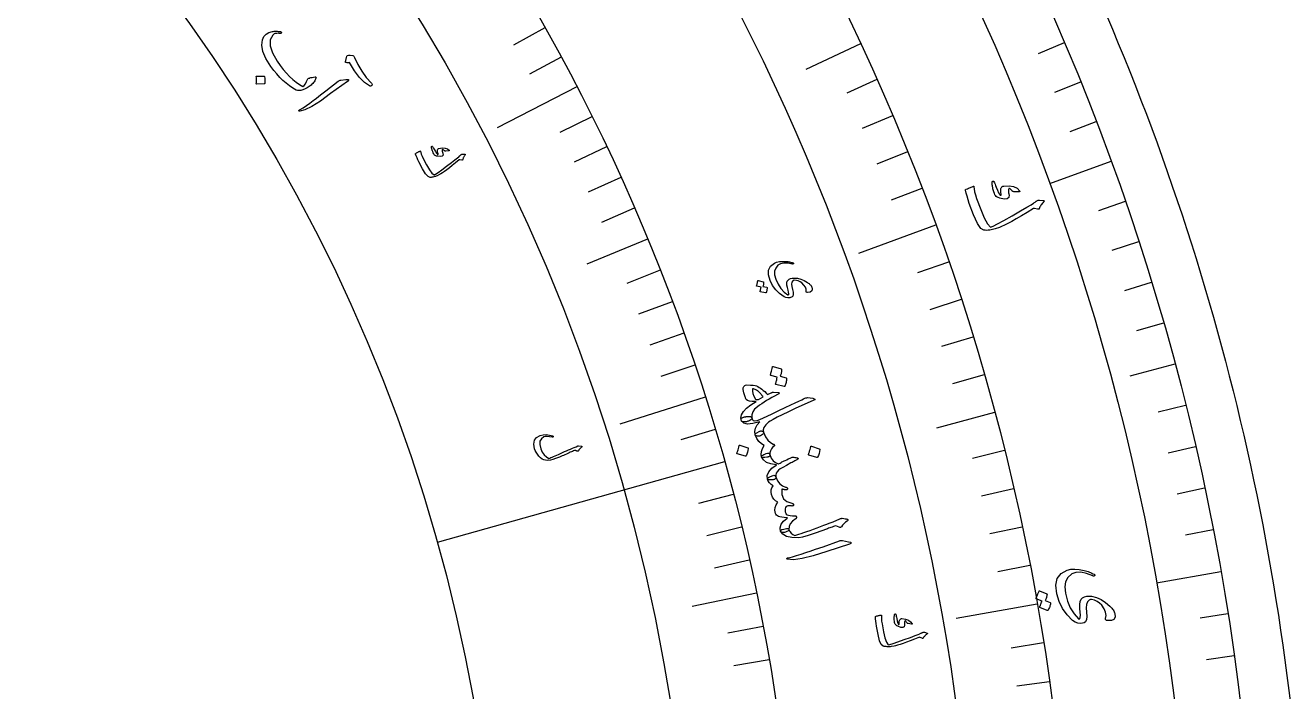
# Model space of a CAD drawing. Header units: millimetres. Extents: x -88 to 88, y -88 to 114.
# Drawn here: x 42.63 to 87.4, y 10.73 to 34.32 of the extents above; entities that cross this region are included whole.
import ezdxf

# ---------------------------------------------------------------- set-up
doc = ezdxf.new("R2010")
doc.units = ezdxf.units.MM
for name, color, linetype in [('CUT_OUTER', 1, 'Continuous'), ('ENGRAVE', 7, 'Continuous'), ('ENGRAVE_FINE', 8, 'Continuous'), ('TEXT', 5, 'Continuous')]:
    doc.layers.add(name, color=color, linetype=linetype)

msp = doc.modelspace()

# ---------------------------------------------------------------- linework, layer by layer
at = {"layer": 'CUT_OUTER'}
msp.add_lwpolyline([(80.882, 34.6713), (81.0932, 34.1744), (81.3014, 33.6761), (81.5065, 33.1767), (81.7085, 32.6759), (81.9075, 32.1739), (82.1034, 31.6708), (82.2961, 31.1664), (82.4858, 30.6608), (82.6724, 30.1541), (82.8559, 29.6463), (83.0362, 29.1374), (83.2134, 28.6273), (83.3875, 28.1162), (83.5585, 27.604), (83.7263, 27.0908), (83.8909, 26.5765), (84.0524, 26.0613), (84.2107, 25.5451), (84.3659, 25.0279), (84.5179, 24.5097), (84.6667, 23.9907), (84.8123, 23.4707), (84.9547, 22.9499), (85.0939, 22.4282), (85.2299, 21.9056), (85.3628, 21.3823), (85.4923, 20.8581), (85.6187, 20.3331), (85.7419, 19.8074), (85.8618, 19.2809), (85.9785, 18.7537), (86.0919, 18.2258), (86.2021, 17.6972), (86.3091, 17.1679), (86.4128, 16.638), (86.5133, 16.1075), (86.6105, 15.5764), (86.7044, 15.0446), (86.7951, 14.5124), (86.8825, 13.9795), (86.9667, 13.4462), (87.0475, 12.9123), (87.1251, 12.3779), (87.1994, 11.8431), (87.2705, 11.3078), (87.3382, 10.7721), (87.4027, 10.236)], dxfattribs=at)
at = {"layer": 'ENGRAVE'}
for points in [[(72.1784, 33.6573), (70.2483, 32.7573)], [(62.1399, 32.1409), (59.326, 30.6855)], [(81.0391, 29.4958), (78.8684, 28.7058)], [(74.8371, 27.2385), (72.1083, 26.2453)], [(64.6434, 26.7514), (62.4967, 25.863)], [(83.3014, 22.3206), (81.7077, 21.8935)], [(66.6853, 21.1535), (63.6656, 20.1956)], [(76.9263, 20.6123), (74.8693, 20.0612)], [(67.3686, 18.8646), (57.1997, 16.0171)], [(84.9298, 14.9754), (82.6549, 14.5743)], [(68.5005, 14.2158), (66.2257, 13.7437)], [(78.4301, 13.8293), (75.5702, 13.3251)]]:
    msp.add_lwpolyline(points, dxfattribs=at)
for radius in [86.24, 86.24, 83.93, 79.64, 79.64, 76.252, 69.96, 69.96, 66.264, 59.4, 59.4]:
    msp.add_circle((0, 0), radius, dxfattribs=at)
at = {"layer": 'ENGRAVE_FINE'}
for points in [[(61.0139, 34.2301), (59.9088, 33.6101)], [(79.3843, 33.6967), (78.473, 33.3098)], [(61.5856, 33.1906), (60.4701, 32.5894)], [(72.7548, 32.3925), (71.6936, 31.92)], [(79.9603, 32.3061), (79.0424, 31.9352)], [(62.6765, 31.0815), (61.5412, 30.5185)], [(73.309, 31.1178), (72.2397, 30.664)], [(80.512, 30.9057), (79.5877, 30.5509)], [(63.1954, 30.0125), (62.0507, 29.4689)], [(73.8409, 29.8337), (72.7639, 29.3985)], [(63.6962, 28.9343), (62.5425, 28.4102)], [(74.3503, 28.5404), (73.2659, 28.1241)], [(64.179, 27.8471), (63.0165, 27.3427)], [(81.5415, 28.077), (80.6055, 27.7547)], [(82.0191, 26.6496), (81.0776, 26.3437)], [(65.0893, 25.6472), (63.9104, 25.1827)], [(75.3011, 25.9282), (74.2028, 25.5501)], [(82.4717, 25.2141), (81.525, 24.9247)], [(65.5166, 24.5351), (64.3299, 24.0907)], [(75.7421, 24.6101), (74.6374, 24.2512)], [(82.8992, 23.771), (81.9476, 23.4981)], [(65.9252, 23.4152), (64.7311, 22.9911)], [(76.1601, 23.2845), (75.0493, 22.9449)], [(66.3148, 22.2879), (65.1136, 21.8842)], [(76.5549, 21.9518), (75.4383, 21.6316)], [(83.6783, 20.8633), (82.7177, 20.6238)], [(67.0366, 20.0123), (65.8224, 19.6498)], [(77.2744, 19.2667), (76.1473, 18.9856)], [(84.0297, 19.3998), (83.065, 19.1771)], [(77.5988, 17.9151), (76.467, 17.6538)], [(84.3554, 17.9303), (83.3871, 17.7245)], [(67.6811, 17.7108), (66.4552, 17.39)], [(67.974, 16.5512), (66.7427, 16.2514)], [(77.8997, 16.5581), (76.7635, 16.3166)], [(84.6555, 16.4554), (83.6837, 16.2665)], [(68.2471, 15.3861), (67.011, 15.1074)], [(78.1768, 15.196), (77.0365, 14.9744)], [(85.1782, 13.4909), (84.2004, 13.336)], [(68.7339, 13.0406), (67.4889, 12.8044)], [(78.6595, 12.4584), (77.5122, 12.2767)], [(68.9472, 11.861), (67.6984, 11.6462)], [(85.4007, 12.0023), (84.4204, 11.8645)], [(78.8649, 11.0837), (77.7147, 10.9221)]]:
    msp.add_lwpolyline(points, dxfattribs=at)
at = {"layer": 'TEXT'}
for points in [[(52.9132, 32.4413), (52.9023, 32.4109), (52.8883, 32.3806), (52.8711, 32.3504), (52.8509, 32.3203), (52.8277, 32.2904), (52.8017, 32.2608), (52.7729, 32.2315), (52.7413, 32.2024), (52.6748, 32.1491), (52.6046, 32.1032), (52.5307, 32.0647), (52.4533, 32.0335), (52.3798, 32.0131), (52.3153, 32.005), (52.2598, 32.0093), (52.2132, 32.0261), (52.0938, 32.0963), (51.9763, 32.1761), (51.8609, 32.2657), (51.7474, 32.3649), (51.6362, 32.4739), (51.5273, 32.5931), (51.4208, 32.7223), (51.3167, 32.8616), (51.1434, 33.1368), (51.0361, 33.3856), (50.9953, 33.6086), (51.0213, 33.8065), (51.0723, 33.9146), (51.1482, 33.9994), (51.249, 34.0606), (51.3751, 34.0982), (51.4048, 34.1024), (51.4362, 34.1051), (51.4692, 34.1064), (51.5037, 34.1064), (51.5399, 34.1048), (51.5777, 34.1019), (51.6171, 34.0975), (51.6581, 34.0917), (51.6705, 34.0889), (51.6803, 34.0838), (51.6875, 34.0767), (51.6921, 34.0674), (51.6937, 34.0601), (51.6928, 34.0526), (51.6895, 34.0448), (51.6837, 34.0367), (51.6773, 34.0305), (51.6698, 34.0267), (51.6611, 34.0252), (51.6514, 34.0262), (51.6119, 34.0309), (51.5729, 34.0328), (51.5345, 34.0318), (51.4966, 34.0281), (51.463, 34.0204), (51.4334, 34.0087), (51.4079, 33.993), (51.3864, 33.9731), (51.297, 33.8025), (51.294, 33.5916), (51.377, 33.3399), (51.545, 33.0466), (51.651, 32.8941), (51.7589, 32.7532), (51.8689, 32.6237), (51.981, 32.5057), (52.0955, 32.399), (52.2125, 32.3035), (52.3321, 32.2192), (52.4544, 32.146), (52.5004, 32.1886), (52.5438, 32.2481), (52.5848, 32.3246), (52.6231, 32.418), (52.6288, 32.4237), (52.6413, 32.431), (52.6608, 32.4399), (52.6871, 32.4504), (52.6902, 32.4508), (52.6928, 32.4512), (52.6948, 32.4518), (52.6963, 32.4525), (52.7338, 32.4642), (52.7774, 32.4743), (52.8273, 32.4829), (52.8833, 32.49), (52.902, 32.4893), (52.9133, 32.481), (52.917, 32.465), (52.9132, 32.4413)], [(54.8792, 32.2645), (54.8942, 32.2438), (54.9007, 32.2235), (54.8988, 32.2036), (54.8884, 32.1841), (54.8726, 32.1688), (54.8542, 32.1614), (54.8334, 32.1619), (54.8101, 32.1703), (54.6353, 32.2899), (54.4587, 32.4672), (54.2799, 32.7022), (54.098, 32.9948), (54.0679, 32.9926), (54.0403, 32.992), (54.0153, 32.9929), (53.9929, 32.9953), (53.9765, 32.9992), (53.9656, 33.0056), (53.9602, 33.0144), (53.9603, 33.0257), (54.0068, 33.2235), (54.023, 33.2454), (54.0639, 33.2559), (54.1293, 33.2548), (54.2193, 33.242), (54.2371, 33.2344), (54.253, 33.2212), (54.2672, 33.2023), (54.2796, 33.1778), (54.3966, 32.9284), (54.5355, 32.6932), (54.6963, 32.472), (54.8792, 32.2645)], [(51.0772, 32.5167), (51.0823, 32.5156), (51.0869, 32.5124), (51.0911, 32.5073), (51.0948, 32.5001), (51.1056, 32.4393), (51.1101, 32.3786), (51.1084, 32.3179), (51.1005, 32.2572), (51.0979, 32.2502), (51.0939, 32.2453), (51.0886, 32.2426), (51.0819, 32.242), (50.817, 32.237), (50.8097, 32.2384), (50.8051, 32.2432), (50.8032, 32.2515), (50.8039, 32.2632), (50.8045, 32.2733), (50.8051, 32.289), (50.8057, 32.3103), (50.8063, 32.3373), (50.8065, 32.3701), (50.8064, 32.4092), (50.8058, 32.4545), (50.8047, 32.506), (50.8053, 32.5133), (50.8075, 32.5182), (50.8112, 32.5206), (50.8166, 32.5206)], [(53.9774, 32.3996), (54.0397, 32.4029), (54.0683, 32.3927), (54.0634, 32.3691), (54.0248, 32.332), (53.4338, 31.8974), (53.0699, 31.6325), (52.767, 31.4413), (52.5254, 31.3235), (52.3452, 31.2786), (52.3277, 31.2795), (52.3166, 31.283), (52.3117, 31.2889), (52.3132, 31.2973), (52.3181, 31.3062), (52.3259, 31.3152), (52.3368, 31.3243), (52.3506, 31.3335), (52.4614, 31.3998), (52.5758, 31.4752), (52.6939, 31.5597), (52.8156, 31.6535), (52.8478, 31.6773), (52.9341, 31.7428), (53.0744, 31.8499), (53.2688, 31.9988), (53.6969, 32.3339), (53.7206, 32.35), (53.7441, 32.3624), (53.7672, 32.3709), (53.7899, 32.3758)], [(57.6312, 29.8938), (57.6325, 29.8902), (57.6327, 29.8866), (57.6318, 29.883), (57.6297, 29.8794), (57.6273, 29.8773), (57.6244, 29.8755), (57.6211, 29.8741), (57.6174, 29.873), (57.5045, 29.8619), (57.4926, 29.8616), (57.4828, 29.8626), (57.4752, 29.865), (57.4696, 29.8687), (57.4517, 29.8878), (57.4335, 29.9025), (57.4151, 29.9129), (57.3965, 29.9188), (57.3888, 29.9179), (57.3837, 29.911), (57.3812, 29.8981), (57.3812, 29.8792), (57.383, 29.8675), (57.3851, 29.8556), (57.3877, 29.8434), (57.3906, 29.8311), (57.394, 29.8183), (57.3979, 29.8052), (57.4023, 29.7916), (57.4072, 29.7776), (57.4119, 29.7228), (57.3811, 29.6885), (57.3149, 29.6748), (57.2131, 29.6814), (57.1801, 29.6887), (57.1523, 29.6982), (57.1299, 29.7098), (57.1127, 29.7237), (57.0984, 29.7412), (57.0826, 29.7676), (57.0653, 29.8027), (57.0464, 29.8465), (57.0372, 29.8692), (57.0293, 29.891), (57.0225, 29.9121), (57.0171, 29.9325), (57.0125, 29.9519), (57.0085, 29.9702), (57.005, 29.9874), (57.0022, 30.0035), (57.0024, 30.0145), (57.0046, 30.0234), (57.0087, 30.0303), (57.0148, 30.035), (57.0223, 30.0375), (57.029, 30.0368), (57.0348, 30.0329), (57.0399, 30.0257), (57.0545, 30.0019), (57.0706, 29.9747), (57.0883, 29.9441), (57.1074, 29.91), (57.143, 29.8464), (57.1732, 29.7979), (57.198, 29.7647), (57.2173, 29.7466), (57.2209, 29.7448), (57.2245, 29.7447), (57.228, 29.7462), (57.2315, 29.7495), (57.2332, 29.7523), (57.234, 29.7564), (57.2339, 29.7617), (57.2329, 29.7682), (57.2185, 29.8261), (57.2135, 29.8508), (57.2118, 29.8733), (57.2135, 29.8936), (57.2186, 29.9118), (57.2266, 29.9291), (57.2373, 29.9425), (57.2506, 29.9518), (57.2666, 29.9572), (57.383, 29.9768), (57.4826, 29.9728), (57.5654, 29.9451), (57.6312, 29.8938)], [(58.1843, 29.7224), (58.1705, 29.7026), (58.1579, 29.6828), (58.1466, 29.6631), (58.1364, 29.6435), (58.1276, 29.6238), (58.1201, 29.604), (58.1139, 29.584), (58.109, 29.5638), (58.105, 29.555), (58.0981, 29.5492), (58.0882, 29.5464), (58.0754, 29.5467), (58.0058, 29.552), (57.9984, 29.5522), (57.9924, 29.552), (57.9877, 29.5513), (57.9844, 29.5501), (57.8558, 29.4475), (57.7391, 29.3559), (57.6342, 29.2752), (57.5411, 29.2053), (57.46, 29.1466), (57.391, 29.0989), (57.3339, 29.0625), (57.2889, 29.0372), (57.202, 28.9931), (57.1737, 28.9807), (57.1446, 28.9696), (57.1147, 28.9597), (57.0841, 28.9511), (57.0526, 28.9439), (57.0202, 28.9382), (56.9869, 28.9339), (56.9527, 28.9311), (56.8838, 28.9629), (56.7957, 29.0652), (56.6881, 29.2379), (56.5604, 29.4808), (56.5234, 29.5581), (56.491, 29.6307), (56.4633, 29.6984), (56.4402, 29.7614), (56.4397, 29.7679), (56.4411, 29.7736), (56.4444, 29.7782), (56.4496, 29.7819), (56.4757, 29.7977), (56.4995, 29.8119), (56.5211, 29.8245), (56.5404, 29.8355), (56.5577, 29.845), (56.5733, 29.8531), (56.587, 29.8598), (56.5989, 29.8652), (56.6058, 29.8678), (56.6106, 29.8675), (56.6134, 29.864), (56.6141, 29.8576), (56.6233, 29.81), (56.642, 29.7524), (56.6701, 29.6846), (56.7076, 29.6067), (56.8268, 29.3776), (56.9302, 29.2036), (57.0184, 29.085), (57.0917, 29.0217), (57.1456, 29.0492), (57.238, 29.11), (57.3689, 29.2041), (57.5382, 29.3317), (57.7068, 29.4612), (57.8339, 29.5598), (57.9197, 29.6275), (57.9641, 29.6643), (57.976, 29.6748), (57.9871, 29.6846), (57.9975, 29.6937), (58.0071, 29.7022), (58.0159, 29.7099), (58.0236, 29.7169), (58.0304, 29.723), (58.0361, 29.7284), (58.0492, 29.7391), (58.063, 29.7467), (58.0776, 29.7513), (58.0928, 29.7529), (58.1775, 29.7531), (58.1835, 29.7526), (58.1881, 29.7511), (58.1912, 29.7485), (58.1928, 29.745), (58.1927, 29.7395), (58.1912, 29.7339), (58.1884, 29.7282), (58.1843, 29.7224)], [(77.8154, 28.4513), (77.8168, 28.4453), (77.8163, 28.4396), (77.8141, 28.4341), (77.8101, 28.4287), (77.8059, 28.4259), (77.801, 28.4237), (77.7954, 28.4221), (77.7892, 28.4211), (77.6077, 28.4268), (77.5888, 28.4286), (77.5736, 28.4322), (77.5619, 28.4376), (77.5538, 28.4447), (77.5292, 28.4787), (77.5033, 28.5059), (77.4762, 28.5261), (77.4478, 28.5394), (77.4355, 28.5396), (77.426, 28.5296), (77.4194, 28.5097), (77.4156, 28.4796), (77.416, 28.4606), (77.417, 28.4412), (77.4186, 28.4213), (77.4208, 28.4011), (77.4235, 28.3802), (77.4271, 28.3585), (77.4313, 28.336), (77.4362, 28.3126), (77.4326, 28.2246), (77.3767, 28.1765), (77.2687, 28.1683), (77.1085, 28.1996), (77.0576, 28.218), (77.0155, 28.2388), (76.9822, 28.2619), (76.9578, 28.2874), (76.9387, 28.3182), (76.9189, 28.3632), (76.8985, 28.4225), (76.8774, 28.496), (76.8675, 28.5338), (76.8592, 28.5702), (76.8528, 28.605), (76.8482, 28.6385), (76.8449, 28.6703), (76.8422, 28.7002), (76.8402, 28.7282), (76.8389, 28.7544), (76.8415, 28.7718), (76.8468, 28.7855), (76.8547, 28.7955), (76.8653, 28.8018), (76.8777, 28.8043), (76.8882, 28.8018), (76.8967, 28.7944), (76.9033, 28.7819), (76.9217, 28.7412), (76.9418, 28.6947), (76.9636, 28.6424), (76.9871, 28.5844), (77.0308, 28.4761), (77.0689, 28.393), (77.1014, 28.335), (77.1285, 28.3023), (77.1338, 28.2988), (77.1394, 28.2978), (77.1454, 28.2996), (77.1516, 28.304), (77.1549, 28.3082), (77.157, 28.3145), (77.1579, 28.323), (77.1577, 28.3335), (77.1465, 28.4284), (77.1435, 28.4687), (77.1454, 28.5048), (77.1522, 28.5368), (77.164, 28.5646), (77.1802, 28.5905), (77.1999, 28.6095), (77.2229, 28.6217), (77.2493, 28.627), (77.4382, 28.6344), (77.5955, 28.6076), (77.7213, 28.5465), (77.8154, 28.4513)], [(78.6587, 28.0634), (78.6327, 28.0347), (78.6087, 28.0059), (78.5866, 27.9769), (78.5665, 27.9477), (78.5484, 27.9183), (78.5324, 27.8882), (78.5185, 27.8577), (78.5067, 27.8266), (78.4985, 27.8134), (78.4863, 27.8056), (78.47, 27.8033), (78.4497, 27.8064), (78.3403, 27.8295), (78.3287, 27.8314), (78.3191, 27.8322), (78.3115, 27.8321), (78.306, 27.831), (78.0808, 27.6947), (77.8766, 27.5734), (77.6935, 27.467), (77.5314, 27.3756), (77.3905, 27.2991), (77.271, 27.2379), (77.1729, 27.192), (77.0963, 27.1611), (76.9493, 27.1094), (76.9018, 27.0956), (76.8534, 27.084), (76.8039, 27.0745), (76.7535, 27.0673), (76.702, 27.0623), (76.6494, 27.06), (76.5958, 27.0601), (76.541, 27.0627), (76.4382, 27.1274), (76.3197, 27.3077), (76.1847, 27.6034), (76.0318, 28.0143), (75.9889, 28.1443), (75.9522, 28.2658), (75.922, 28.3788), (75.8981, 28.4833), (75.8987, 28.4938), (75.902, 28.5024), (75.9082, 28.5092), (75.9172, 28.514), (75.9617, 28.5338), (76.0024, 28.5515), (76.0392, 28.5671), (76.0721, 28.5807), (76.1015, 28.5922), (76.1278, 28.602), (76.1509, 28.6099), (76.1709, 28.6161), (76.1824, 28.6189), (76.19, 28.6173), (76.1937, 28.6113), (76.1936, 28.6009), (76.1986, 28.5236), (76.2165, 28.4284), (76.2474, 28.3153), (76.2911, 28.1841), (76.4334, 27.7965), (76.5617, 27.4994), (76.6771, 27.2931), (76.7802, 27.1776), (76.8714, 27.2101), (77.0306, 27.2874), (77.2578, 27.4095), (77.5528, 27.5769), (77.847, 27.7475), (78.0691, 27.8779), (78.2191, 27.9678), (78.2971, 28.0169), (78.3182, 28.0312), (78.3379, 28.0445), (78.3563, 28.0568), (78.3733, 28.0683), (78.3887, 28.0788), (78.4025, 28.0882), (78.4144, 28.0966), (78.4247, 28.1039), (78.4476, 28.1182), (78.4711, 28.1275), (78.4951, 28.1318), (78.5197, 28.1311), (78.6542, 28.1136), (78.6636, 28.1116), (78.6705, 28.1082), (78.6749, 28.1035), (78.6769, 28.0975), (78.6755, 28.0888), (78.672, 28.0803), (78.6664, 28.0718), (78.6587, 28.0634)], [(70.2579, 24.8975), (70.2564, 24.9723), (70.2307, 25.0473), (70.1809, 25.1223), (70.1068, 25.1973), (70.0464, 25.2401), (69.9817, 25.2704), (69.9128, 25.2884), (69.8395, 25.294), (69.8259, 25.2922), (69.8127, 25.2877), (69.8, 25.2805), (69.7876, 25.2705), (69.7554, 25.222), (69.742, 25.1554), (69.7473, 25.0707), (69.7711, 24.9678), (69.7955, 24.8666), (69.8018, 24.7891), (69.79, 24.7352), (69.7603, 24.705), (69.6857, 24.6765), (69.6136, 24.6675), (69.5437, 24.678), (69.4762, 24.708), (69.3174, 24.8226), (69.1823, 24.9564), (69.0709, 25.1097), (68.983, 25.2825), (68.9242, 25.4848), (68.9294, 25.6546), (68.9989, 25.792), (69.1329, 25.8971), (69.2152, 25.9311), (69.3103, 25.9531), (69.4181, 25.9629), (69.5385, 25.9605), (69.5731, 25.9569), (69.6069, 25.9525), (69.6397, 25.9473), (69.6717, 25.9413), (69.7029, 25.9345), (69.7336, 25.9267), (69.7638, 25.918), (69.7935, 25.9084), (69.8066, 25.9022), (69.8137, 25.8949), (69.8147, 25.8865), (69.8098, 25.8771), (69.8019, 25.8699), (69.793, 25.8656), (69.7831, 25.8641), (69.7721, 25.8655), (69.6051, 25.8993), (69.4641, 25.9036), (69.3493, 25.8785), (69.2605, 25.8242), (69.1818, 25.7268), (69.1432, 25.6126), (69.1444, 25.4816), (69.1854, 25.3336), (69.2673, 25.1547), (69.3656, 25.0024), (69.4804, 24.8765), (69.6118, 24.7769), (69.6218, 24.7717), (69.63, 24.7713), (69.6366, 24.7758), (69.6413, 24.7852), (69.6449, 24.8174), (69.6392, 24.8692), (69.6242, 24.9405), (69.5997, 25.0313), (69.5785, 25.1249), (69.5745, 25.2009), (69.588, 25.2592), (69.6189, 25.2998), (69.6619, 25.329), (69.7103, 25.3504), (69.7643, 25.364), (69.8237, 25.3696), (69.9471, 25.3625), (70.0684, 25.3343), (70.1877, 25.2851), (70.3049, 25.2148), (70.3337, 25.1952), (70.3596, 25.1755), (70.3827, 25.1556), (70.4029, 25.1355), (70.4203, 25.1155), (70.4351, 25.0957), (70.4472, 25.076), (70.4565, 25.0566), (70.4773, 24.975), (70.46, 24.9144), (70.4049, 24.8748), (70.3119, 24.8562), (70.2847, 24.8573), (70.2666, 24.8646), (70.2577, 24.878), (70.2579, 24.8975)], [(68.8652, 25.0442), (68.8687, 25.0426), (68.8715, 25.0397), (68.8737, 25.0353), (68.8752, 25.0295), (68.8749, 25.0068), (68.8735, 24.9845), (68.8712, 24.9625), (68.8678, 24.9409), (68.8634, 24.9194), (68.8578, 24.898), (68.851, 24.8766), (68.843, 24.8552), (68.8399, 24.8505), (68.8359, 24.8475), (68.831, 24.8462), (68.8252, 24.8465), (68.6339, 24.887), (68.6309, 24.8889), (68.6295, 24.8928), (68.6297, 24.8987), (68.6314, 24.9067), (68.6336, 24.9125), (68.6362, 24.9215), (68.6392, 24.9339), (68.6426, 24.9496), (68.6465, 24.9687), (68.6509, 24.9915), (68.6559, 25.0179), (68.6615, 25.0479), (68.5123, 25.0803), (68.5073, 25.0825), (68.5047, 25.0867), (68.5046, 25.0929), (68.507, 25.1012), (68.509, 25.1084), (68.5119, 25.1196), (68.5156, 25.1348), (68.5202, 25.1541), (68.5255, 25.1776), (68.5315, 25.2057), (68.5381, 25.2383), (68.5454, 25.2755), (68.5473, 25.2798), (68.5499, 25.2823), (68.5531, 25.283), (68.557, 25.282), (68.7431, 25.2382), (68.7466, 25.2366), (68.7494, 25.2336), (68.7516, 25.2293), (68.7532, 25.2235), (68.7538, 25.2045), (68.7533, 25.1857), (68.7518, 25.1671), (68.7492, 25.1487), (68.7456, 25.1304), (68.7411, 25.1125), (68.7359, 25.0948), (68.7298, 25.0774)], [(69.5511, 21.8391), (69.5565, 21.8362), (69.5607, 21.8313), (69.5638, 21.8242), (69.5658, 21.8149), (69.564, 21.779), (69.5606, 21.7438), (69.5557, 21.7092), (69.5493, 21.6752), (69.5412, 21.6417), (69.5312, 21.6082), (69.5195, 21.5749), (69.5059, 21.5417), (69.5008, 21.5346), (69.4945, 21.5301), (69.4868, 21.5284), (69.4779, 21.5295), (69.1841, 21.6096), (69.1795, 21.6128), (69.1775, 21.6191), (69.1782, 21.6285), (69.1814, 21.6408), (69.1851, 21.6498), (69.1896, 21.6639), (69.195, 21.6832), (69.2011, 21.7077), (69.2082, 21.7376), (69.2164, 21.7732), (69.2256, 21.8146), (69.2359, 21.8616), (69.0068, 21.9249), (68.9992, 21.9287), (68.9955, 21.9355), (68.9956, 21.9454), (68.9997, 21.9583), (69.0033, 21.9695), (69.0083, 21.9869), (69.0149, 22.0107), (69.0231, 22.0408), (69.0326, 22.0776), (69.0434, 22.1215), (69.0554, 22.1725), (69.0686, 22.2307), (69.0718, 22.2373), (69.0759, 22.2411), (69.0809, 22.242), (69.0869, 22.2401), (69.3728, 22.156), (69.3781, 22.1532), (69.3824, 22.1483), (69.3855, 22.1412), (69.3876, 22.132), (69.3875, 22.1019), (69.3858, 22.0722), (69.3824, 22.0428), (69.3773, 22.0139), (69.3707, 21.9853), (69.3629, 21.9573), (69.3538, 21.9298), (69.3434, 21.9027)], [(68.5337, 20.8177), (68.4331, 20.7269), (68.3667, 20.6319), (68.3347, 20.5325), (68.337, 20.4287), (68.3363, 20.3998), (68.3236, 20.3731), (68.2988, 20.3484), (68.2619, 20.3259), (68.2415, 20.3167), (68.2204, 20.3083), (68.1987, 20.3005), (68.1764, 20.2934), (68.1535, 20.2875), (68.1301, 20.2831), (68.1062, 20.2804), (68.0819, 20.2792), (68.0411, 20.2801), (68.0095, 20.2855), (67.9872, 20.2954), (67.9741, 20.3097), (67.9582, 20.363), (67.9525, 20.4172), (67.9571, 20.4724), (67.9719, 20.5284), (68.039, 20.6486), (68.1471, 20.7684), (68.2962, 20.888), (68.4864, 21.0073), (68.3541, 21.001), (68.2526, 21.0093), (68.1819, 21.0322), (68.142, 21.0699), (68.1299, 21.0932), (68.1182, 21.1182), (68.1068, 21.1449), (68.0958, 21.1731), (68.0851, 21.2032), (68.0747, 21.2354), (68.0644, 21.2696), (68.0544, 21.3059), (68.0382, 21.3732), (68.0291, 21.4261), (68.0271, 21.4646), (68.0324, 21.4886), (68.056, 21.5328), (68.0847, 21.5641), (68.1183, 21.5825), (68.1569, 21.5879), (68.2841, 21.5834), (68.3839, 21.5758), (68.4563, 21.5653), (68.5012, 21.5518), (68.5486, 21.5291), (68.5965, 21.5021), (68.6448, 21.4708), (68.6936, 21.4351), (68.7427, 21.3951), (68.7923, 21.3507), (68.8424, 21.302), (68.8928, 21.2489), (69.0159, 21.3082), (69.031, 21.3145), (69.0449, 21.3202), (69.0577, 21.3254), (69.0693, 21.33), (69.0799, 21.3336), (69.0896, 21.3358), (69.0984, 21.3366), (69.1063, 21.3361), (69.2781, 21.3178), (69.3023, 21.3108), (69.3057, 21.2969), (69.2882, 21.2762), (69.2499, 21.2486), (69.1446, 21.1958), (69.0439, 21.1424), (68.9478, 21.0885), (68.8563, 21.0341), (68.7692, 20.9795), (68.6864, 20.9253), (68.6079, 20.8713), (68.5337, 20.8177)], [(68.189, 20.4752), (68.25, 20.476), (68.295, 20.4686), (68.324, 20.4528), (68.337, 20.4287), (68.3448, 20.3927), (68.3551, 20.365), (68.3678, 20.3454), (68.3828, 20.3339), (68.4408, 20.3236), (68.5209, 20.3347), (68.6234, 20.3673), (68.748, 20.4214), (69.0362, 20.5588), (69.2928, 20.6811), (69.5177, 20.7884), (69.7109, 20.8804), (69.8726, 20.9574), (70.0026, 21.0193), (70.1009, 21.0662), (70.1676, 21.0981), (70.2124, 21.1169), (70.2505, 21.1302), (70.282, 21.1379), (70.3067, 21.1399), (70.4968, 21.1176), (70.5439, 21.101), (70.5659, 21.0841), (70.5628, 21.067), (70.5348, 21.0496), (70.1936, 20.8973), (69.8926, 20.7605), (69.6316, 20.6391), (69.4108, 20.5331), (69.2298, 20.4427), (69.0883, 20.368), (68.9865, 20.3092), (68.9243, 20.266), (68.8285, 20.1726), (68.767, 20.082), (68.7398, 19.9942), (68.747, 19.9089), (68.7488, 19.8819), (68.7386, 19.8557), (68.7162, 19.8305), (68.6817, 19.8061), (68.6481, 19.7892), (68.6132, 19.7785), (68.577, 19.7739), (68.5394, 19.7755), (68.5066, 19.7824), (68.4816, 19.7928), (68.4644, 19.8068), (68.4549, 19.8243), (68.4396, 19.9424), (68.4624, 20.0586), (68.5234, 20.173), (68.6226, 20.2859), (68.3769, 20.2218), (68.1868, 20.205), (68.0522, 20.2354), (67.9731, 20.3129), (67.9632, 20.336), (67.9582, 20.3572), (67.9581, 20.3763), (67.9631, 20.3935), (67.9746, 20.4119), (67.9926, 20.4275), (68.0172, 20.4404), (68.0483, 20.4504), (68.0665, 20.4541), (68.0845, 20.4578), (68.1022, 20.4614), (68.1198, 20.4649), (68.1372, 20.4682), (68.1546, 20.471), (68.1718, 20.4733), (68.189, 20.4752)], [(68.7349, 21.1648), (68.7209, 21.1857), (68.7059, 21.2072), (68.6899, 21.2291), (68.6727, 21.2517), (68.654, 21.2744), (68.6331, 21.2969), (68.61, 21.3191), (68.5849, 21.3411), (68.5599, 21.3625), (68.5341, 21.3818), (68.5077, 21.3992), (68.4806, 21.4145), (68.4528, 21.4277), (68.4244, 21.4385), (68.3954, 21.4468), (68.3659, 21.4528), (68.3556, 21.3691), (68.3694, 21.2802), (68.4073, 21.1861), (68.4692, 21.0865), (68.4863, 21.0733), (68.5096, 21.0672), (68.539, 21.0684), (68.5747, 21.0767)], [(62.304, 19.4212), (62.3109, 19.4196), (62.3164, 19.4166), (62.3205, 19.412), (62.3233, 19.406), (62.3242, 19.3994), (62.3226, 19.3931), (62.3187, 19.3871), (62.3122, 19.3814), (62.2743, 19.3499), (62.2426, 19.3191), (62.2173, 19.2889), (62.1982, 19.2594), (62.191, 19.2501), (62.1808, 19.245), (62.1679, 19.244), (62.1521, 19.2472), (62.1441, 19.2498), (62.1364, 19.2523), (62.1291, 19.2547), (62.122, 19.2568), (62.1154, 19.2589), (62.1094, 19.2608), (62.1038, 19.2627), (62.0989, 19.2644), (62.09, 19.2672), (62.0801, 19.2681), (62.0692, 19.2671), (62.0573, 19.2642), (62.0253, 19.2517), (61.9904, 19.2376), (61.9529, 19.2219), (61.9125, 19.2045), (61.8694, 19.1856), (61.8235, 19.1654), (61.7748, 19.1437), (61.7232, 19.1206), (61.672, 19.0969), (61.6237, 19.0749), (61.5784, 19.0548), (61.536, 19.0366), (61.4965, 19.02), (61.4598, 19.0049), (61.4258, 18.9913), (61.3946, 18.9793), (61.3011, 18.9476), (61.2093, 18.9277), (61.1195, 18.9195), (61.0314, 18.9229), (60.9763, 18.9357), (60.9202, 18.9645), (60.8629, 19.0091), (60.8046, 19.0696), (60.7504, 19.1379), (60.7065, 19.2042), (60.6727, 19.2684), (60.6491, 19.3308), (60.6203, 19.4965), (60.6439, 19.6296), (60.7201, 19.7301), (60.8493, 19.7981), (60.9539, 19.823), (61.0624, 19.8288), (61.1747, 19.8153), (61.2909, 19.7824), (61.2981, 19.7793), (61.3031, 19.7753), (61.3062, 19.7704), (61.3071, 19.7646), (61.3068, 19.7579), (61.3053, 19.7525), (61.3026, 19.7482), (61.2988, 19.7451), (61.2927, 19.7418), (61.2863, 19.7401), (61.2798, 19.7398), (61.273, 19.741), (61.1744, 19.7572), (61.0928, 19.7639), (61.028, 19.7611), (60.9802, 19.7489), (60.8893, 19.6847), (60.8407, 19.5939), (60.8342, 19.4766), (60.8695, 19.3325), (60.9237, 19.2097), (60.9898, 19.1116), (61.068, 19.0381), (61.1585, 18.9893), (61.1912, 19.0011), (61.2291, 19.0157), (61.2723, 19.033), (61.3207, 19.0532), (61.3745, 19.0764), (61.4336, 19.1026), (61.4981, 19.1321), (61.5681, 19.1646), (61.6405, 19.1973), (61.7118, 19.2293), (61.7821, 19.2604), (61.8514, 19.2906), (61.9197, 19.3199), (61.987, 19.3482), (62.0533, 19.3753), (62.1187, 19.4014), (62.1808, 19.4293), (62.1882, 19.4312), (62.1954, 19.4323), (62.2024, 19.4325), (62.2091, 19.4318)], [(68.9698, 19.1227), (68.9686, 19.0947), (68.965, 19.0734), (68.9592, 19.0589), (68.951, 19.0512), (68.937, 19.0448), (68.9193, 19.039), (68.898, 19.034), (68.8729, 19.0297), (68.7911, 19.0203), (68.7312, 19.0192), (68.6931, 19.0262), (68.6768, 19.0415), (68.665, 19.1321), (68.6779, 19.2296), (68.7154, 19.3341), (68.7776, 19.4458), (68.6746, 19.5064), (68.5864, 19.5903), (68.5129, 19.6973), (68.454, 19.8276), (68.4528, 19.8431), (68.4585, 19.8576), (68.4711, 19.8711), (68.4905, 19.8835), (68.6193, 19.9488), (68.6337, 19.9561), (68.6505, 19.9597), (68.6696, 19.9595), (68.6912, 19.9557), (68.7089, 19.9493), (68.7239, 19.9399), (68.7363, 19.9275), (68.746, 19.9121), (68.8174, 19.756), (68.8997, 19.6342), (68.993, 19.547), (69.0974, 19.4942), (69.1113, 19.4884), (69.1224, 19.4802), (69.1307, 19.4694), (69.1362, 19.456), (69.138, 19.4427), (69.1351, 19.432), (69.1275, 19.424), (69.1152, 19.4186), (69.1031, 19.4147), (69.0929, 19.4105), (69.0845, 19.406), (69.078, 19.4011), (69.0276, 19.3281), (68.9928, 19.2574), (68.9735, 19.189), (68.9698, 19.1227)], [(68.1925, 19.3669), (68.1977, 19.3641), (68.2018, 19.3591), (68.2046, 19.3522), (68.2063, 19.3431), (68.1983, 19.2736), (68.1836, 19.2061), (68.1621, 19.1406), (68.1338, 19.0772), (68.1287, 19.0704), (68.1228, 19.0664), (68.1162, 19.0652), (68.1087, 19.0667), (67.8194, 19.1473), (67.8119, 19.1513), (67.8084, 19.158), (67.809, 19.1676), (67.8136, 19.1801), (67.8176, 19.1909), (67.8233, 19.2078), (67.8308, 19.2308), (67.8401, 19.2599), (67.8511, 19.2956), (67.8636, 19.3381), (67.8775, 19.3876), (67.893, 19.444), (67.8961, 19.4518), (67.9, 19.4563), (67.9049, 19.4577), (67.9107, 19.4559)], [(70.725, 19.327), (70.7302, 19.3239), (70.7342, 19.3188), (70.7371, 19.3115), (70.7388, 19.3021), (70.7307, 19.2306), (70.7158, 19.1612), (70.6942, 19.0941), (70.6658, 19.0292), (70.6606, 19.0222), (70.6547, 19.0182), (70.648, 19.0171), (70.6406, 19.0188), (70.3506, 19.1075), (70.3431, 19.1117), (70.3397, 19.1187), (70.3403, 19.1286), (70.3449, 19.1414), (70.3489, 19.1525), (70.3547, 19.1698), (70.3622, 19.1934), (70.3716, 19.2233), (70.3826, 19.2598), (70.3952, 19.3035), (70.4093, 19.3543), (70.4249, 19.4122), (70.4279, 19.4201), (70.4319, 19.4248), (70.4368, 19.4261), (70.4426, 19.4242)], [(69.7587, 19.0312), (69.7734, 19.0343), (69.7955, 19.0342), (69.8251, 19.0308), (69.8622, 19.0242), (69.8979, 19.016), (69.9267, 19.0091), (69.9486, 19.0034), (69.9636, 18.9988), (69.9779, 18.9864), (69.9793, 18.9731), (69.9678, 18.959), (69.9435, 18.944), (69.9264, 18.9353), (69.9063, 18.9246), (69.8829, 18.912), (69.8563, 18.8975), (69.8266, 18.8814), (69.794, 18.8643), (69.7583, 18.8462), (69.7196, 18.8271), (69.5596, 18.7425), (69.4326, 18.6717), (69.3386, 18.6148), (69.2776, 18.5716), (69.2282, 18.5187), (69.1962, 18.4609), (69.1816, 18.3983), (69.1845, 18.3308), (69.1856, 18.3115), (69.1821, 18.2936), (69.1738, 18.2771), (69.1608, 18.2619), (69.1423, 18.2475), (69.1201, 18.2373), (69.0942, 18.2313), (69.0645, 18.2295), (68.9919, 18.2264), (68.9388, 18.2293), (68.905, 18.2381), (68.8906, 18.2529), (68.8848, 18.3889), (68.9346, 18.517), (69.0402, 18.6373), (69.2015, 18.75), (69.207, 18.7548), (69.209, 18.7581), (69.2073, 18.7601), (69.2022, 18.7606), (69.0081, 18.792), (68.8559, 18.8492), (68.7455, 18.9323), (68.6768, 19.0415), (68.6743, 19.0553), (68.678, 19.0688), (68.688, 19.0817), (68.7042, 19.0943), (68.7286, 19.1082), (68.7598, 19.1245), (68.7978, 19.1431), (68.8426, 19.1641), (68.8879, 19.1785), (68.9242, 19.1764), (68.9515, 19.1578), (68.9698, 19.1227), (69.0203, 19.0026), (69.0875, 18.9083), (69.1717, 18.8398), (69.2727, 18.7972), (69.2837, 18.7989), (69.3049, 18.8077), (69.3364, 18.8237), (69.3783, 18.8469), (69.4041, 18.8612), (69.4363, 18.878), (69.4749, 18.8971), (69.5198, 18.9187), (69.5708, 18.9427), (69.6276, 18.9695), (69.6902, 18.999), (69.7587, 19.0312)], [(69.5289, 17.9752), (69.5494, 17.9696), (69.5663, 17.9622), (69.5798, 17.9531), (69.5898, 17.9422), (69.5957, 17.9302), (69.597, 17.9178), (69.5935, 17.9052), (69.5853, 17.8922), (69.5726, 17.8813), (69.5557, 17.875), (69.5345, 17.8732), (69.5092, 17.8761), (69.4959, 17.8795), (69.4822, 17.8826), (69.4682, 17.8854), (69.4538, 17.8879), (69.4392, 17.8906), (69.4244, 17.8938), (69.4094, 17.8977), (69.3943, 17.9022), (69.3943, 17.7078), (69.4529, 17.5601), (69.5705, 17.4588), (69.7473, 17.4037), (69.7676, 17.3982), (69.7844, 17.3912), (69.7975, 17.383), (69.8071, 17.3734), (69.8131, 17.3614), (69.8149, 17.3492), (69.8123, 17.3368), (69.8054, 17.3242), (69.7946, 17.3135), (69.7802, 17.3066), (69.7622, 17.3037), (69.7406, 17.3047), (69.6879, 17.3094), (69.6444, 17.3103), (69.6101, 17.3074), (69.585, 17.3007), (69.5519, 17.2806), (69.529, 17.2495), (69.5161, 17.2075), (69.5133, 17.1547), (69.5199, 17.0996), (69.5345, 17.0542), (69.5571, 17.0186), (69.5878, 16.9928), (69.632, 16.9745), (69.6953, 16.9618), (69.7777, 16.9545), (69.8792, 16.9526), (69.8916, 16.9517), (69.9017, 16.9459), (69.9095, 16.9352), (69.915, 16.9196), (69.9173, 16.9028), (69.9156, 16.8884), (69.9097, 16.8766), (69.8998, 16.8673), (69.7804, 16.7708), (69.6989, 16.6733), (69.6554, 16.5747), (69.6498, 16.4748), (69.6461, 16.4534), (69.6318, 16.4334), (69.6067, 16.4148), (69.5708, 16.3975), (69.5313, 16.3819), (69.4945, 16.3717), (69.4603, 16.3669), (69.4287, 16.3674), (69.3989, 16.3716), (69.3764, 16.3792), (69.3615, 16.3903), (69.3539, 16.4048), (69.3446, 16.5343), (69.3801, 16.6556), (69.4603, 16.769), (69.5853, 16.8744), (69.5919, 16.8797), (69.5934, 16.8842), (69.5899, 16.8879), (69.5813, 16.8908), (69.4807, 16.8983), (69.3972, 16.9082), (69.3309, 16.9206), (69.2819, 16.9353), (69.2446, 16.9553), (69.2145, 16.98), (69.1914, 17.0095), (69.1753, 17.0437), (69.1557, 17.1537), (69.1637, 17.2555), (69.1992, 17.3493), (69.2624, 17.4349), (69.1795, 17.4854), (69.1136, 17.5478), (69.0647, 17.6222), (69.0325, 17.7086), (69.0186, 17.7959), (69.0232, 17.8765), (69.0466, 17.9503), (69.0887, 18.0174), (69.0162, 18.0671), (68.959, 18.1229), (68.9171, 18.1848), (68.8906, 18.2529), (68.8969, 18.2843), (68.9322, 18.3168), (68.9964, 18.3506), (69.0895, 18.3856), (69.1196, 18.3899), (69.1455, 18.3822), (69.1671, 18.3625), (69.1845, 18.3308), (69.2465, 18.1902), (69.3244, 18.084), (69.4186, 18.0124), (69.5289, 17.9752)], [(71.5355, 16.8676), (71.5944, 16.8576), (71.6411, 16.8499), (71.6756, 16.8447), (71.6977, 16.8419), (71.712, 16.839), (71.723, 16.8336), (71.7308, 16.8257), (71.7352, 16.8151), (71.736, 16.8022), (71.7323, 16.7905), (71.7239, 16.7798), (71.711, 16.7704), (71.647, 16.7259), (71.5913, 16.6776), (71.5438, 16.6256), (71.5045, 16.5698), (71.4915, 16.5537), (71.4744, 16.546), (71.4533, 16.5466), (71.428, 16.5556), (71.3089, 16.6057), (71.2644, 16.59), (71.2207, 16.5746), (71.1779, 16.5593), (71.1359, 16.5442), (71.0947, 16.5294), (71.0543, 16.5147), (71.0147, 16.5002), (70.976, 16.486), (70.6173, 16.3544), (70.335, 16.2596), (70.1291, 16.2014), (69.9998, 16.1795), (69.7541, 16.1879), (69.5644, 16.2287), (69.4308, 16.3021), (69.3531, 16.4081), (69.3524, 16.4114), (69.3516, 16.4146), (69.3508, 16.4179), (69.35, 16.4211), (69.3639, 16.4449), (69.4033, 16.4673), (69.4682, 16.4885), (69.5585, 16.5085), (69.5925, 16.5133), (69.6189, 16.5098), (69.6377, 16.4981), (69.649, 16.4781), (69.6852, 16.399), (69.7317, 16.3369), (69.7884, 16.2918), (69.8554, 16.2637), (69.9237, 16.2826), (70.0008, 16.3058), (70.0869, 16.3336), (70.182, 16.3658), (70.2856, 16.4023), (70.3973, 16.4427), (70.5173, 16.4869), (70.6454, 16.5352), (70.7716, 16.5816), (70.8849, 16.6237), (70.9853, 16.6616), (71.0729, 16.6951), (71.1476, 16.7239), (71.2097, 16.7476), (71.2592, 16.766), (71.296, 16.7793), (71.4755, 16.857), (71.4937, 16.8624), (71.5098, 16.866), (71.5237, 16.8677), (71.5355, 16.8676)], [(71.7601, 16.0403), (71.8283, 16.0217), (71.8555, 16.0005), (71.8418, 15.9768), (71.787, 15.9507), (70.9961, 15.6945), (70.5101, 15.5395), (70.116, 15.4421), (69.8141, 15.4016), (69.6042, 15.4177), (69.5857, 15.425), (69.575, 15.4326), (69.5719, 15.4407), (69.5765, 15.4493), (69.5849, 15.4571), (69.5965, 15.464), (69.6115, 15.4699), (69.6296, 15.4748), (69.7724, 15.5065), (69.9225, 15.5468), (70.0797, 15.5956), (70.244, 15.6529), (70.2872, 15.6671), (70.4034, 15.7067), (70.5926, 15.7717), (70.8549, 15.8624), (71.435, 16.0699), (71.4663, 16.0787), (71.496, 16.0836), (71.5239, 16.0846), (71.5501, 16.0816)], [(80.8544, 13.3201), (80.8715, 13.4277), (80.8539, 13.5417), (80.8016, 13.662), (80.7146, 13.7884), (80.639, 13.8651), (80.5541, 13.925), (80.4598, 13.9682), (80.3564, 13.9948), (80.3365, 13.9957), (80.3164, 13.9927), (80.2963, 13.9855), (80.276, 13.9743), (80.2177, 13.9131), (80.1816, 13.8212), (80.1675, 13.6986), (80.1754, 13.5453), (80.1845, 13.3943), (80.1736, 13.2818), (80.1429, 13.2077), (80.0926, 13.1722), (79.9786, 13.1504), (79.8729, 13.156), (79.7757, 13.1889), (79.6868, 13.2489), (79.4887, 13.453), (79.3295, 13.6783), (79.2089, 13.9251), (79.1266, 14.1938), (79.0934, 14.4973), (79.1434, 14.7384), (79.2773, 14.9176), (79.4954, 15.0348), (79.6219, 15.0631), (79.7636, 15.071), (79.9205, 15.0584), (80.0925, 15.025), (80.1412, 15.0112), (80.1884, 14.9965), (80.2342, 14.9809), (80.2785, 14.9644), (80.3216, 14.9468), (80.3637, 14.928), (80.4048, 14.908), (80.4449, 14.8868), (80.4621, 14.8746), (80.4704, 14.8624), (80.4699, 14.8501), (80.4604, 14.8378), (80.4474, 14.8295), (80.4336, 14.8256), (80.419, 14.8259), (80.4036, 14.8306), (80.1726, 14.9208), (79.9717, 14.962), (79.8009, 14.9546), (79.6601, 14.8989), (79.5231, 14.7791), (79.4392, 14.6255), (79.408, 14.4379), (79.4295, 14.2162), (79.5016, 13.9401), (79.6036, 13.6976), (79.7358, 13.4886), (79.8985, 13.3129), (79.9115, 13.3029), (79.9232, 13.3002), (79.9337, 13.305), (79.9429, 13.3171), (79.9563, 13.3624), (79.9614, 13.4379), (79.9581, 13.5436), (79.9462, 13.6796), (79.9396, 13.8189), (79.9532, 13.9286), (79.9873, 14.0086), (80.0418, 14.0589), (80.1108, 14.0899), (80.1856, 14.1083), (80.2663, 14.114), (80.3529, 14.1071), (80.5278, 14.0656), (80.6945, 13.9946), (80.8528, 13.8937), (81.0028, 13.763), (81.039, 13.7275), (81.0711, 13.6926), (81.0991, 13.6581), (81.123, 13.6242), (81.1428, 13.5909), (81.1589, 13.5587), (81.1712, 13.5274), (81.1796, 13.4972), (81.1884, 13.3747), (81.1482, 13.2922), (81.0591, 13.2497), (80.9212, 13.247), (80.8826, 13.2556), (80.8586, 13.2707), (80.8492, 13.2922), (80.8544, 13.3201)], [(78.8976, 13.8833), (78.9022, 13.8801), (78.9055, 13.8751), (78.9075, 13.8684), (78.9082, 13.8598), (78.902, 13.8275), (78.8944, 13.796), (78.8854, 13.7652), (78.8751, 13.7352), (78.8633, 13.7058), (78.8498, 13.6766), (78.8346, 13.6478), (78.8178, 13.6193), (78.8122, 13.6134), (78.8057, 13.6101), (78.7983, 13.6094), (78.7901, 13.6114), (78.5265, 13.7171), (78.5227, 13.7205), (78.5216, 13.7265), (78.5234, 13.7348), (78.528, 13.7457), (78.5326, 13.7534), (78.5386, 13.7657), (78.546, 13.7826), (78.5549, 13.804), (78.5653, 13.8303), (78.5774, 13.8616), (78.5913, 13.898), (78.6068, 13.9394), (78.4014, 14.0228), (78.3948, 14.0271), (78.3922, 14.0337), (78.3937, 14.0426), (78.3991, 14.0539), (78.4038, 14.0636), (78.4108, 14.0788), (78.42, 14.0996), (78.4314, 14.1259), (78.445, 14.1581), (78.4606, 14.1966), (78.4783, 14.2415), (78.4981, 14.2926), (78.5019, 14.2983), (78.5063, 14.3012), (78.5111, 14.3015), (78.5163, 14.2991), (78.7719, 14.1904), (78.7765, 14.1872), (78.7798, 14.1823), (78.7818, 14.1755), (78.7826, 14.1669), (78.7787, 14.1397), (78.7733, 14.113), (78.7664, 14.0868), (78.7579, 14.0612), (78.7482, 14.0361), (78.7373, 14.0116), (78.7253, 13.9877), (78.7122, 13.9645)], [(74.5322, 12.7728), (74.5112, 12.7565), (74.4915, 12.7399), (74.4732, 12.7229), (74.4561, 12.7056), (74.4403, 12.6879), (74.4259, 12.6695), (74.4129, 12.6506), (74.4012, 12.631), (74.3941, 12.623), (74.3849, 12.6192), (74.3736, 12.6195), (74.3602, 12.624), (74.2889, 12.6524), (74.2812, 12.655), (74.2749, 12.6567), (74.2697, 12.6575), (74.2659, 12.6575), (74.0972, 12.5918), (73.9446, 12.5339), (73.808, 12.4835), (73.6874, 12.4407), (73.583, 12.4055), (73.4948, 12.3782), (73.423, 12.3586), (73.3674, 12.3467), (73.2618, 12.3289), (73.228, 12.3252), (73.1938, 12.323), (73.1592, 12.3225), (73.1242, 12.3235), (73.0887, 12.3262), (73.0529, 12.3308), (73.0165, 12.3372), (72.9797, 12.3455), (72.9177, 12.4015), (72.8587, 12.5378), (72.8024, 12.7545), (72.748, 13.0515), (72.7345, 13.1449), (72.7243, 13.2317), (72.7174, 13.3119), (72.7139, 13.3856), (72.7155, 13.3927), (72.7188, 13.3981), (72.7238, 13.4019), (72.7305, 13.4041), (72.763, 13.4121), (72.7927, 13.4192), (72.8195, 13.4253), (72.8434, 13.4305), (72.8647, 13.4348), (72.8837, 13.4382), (72.9003, 13.4408), (72.9145, 13.4425), (72.9226, 13.443), (72.9276, 13.441), (72.9294, 13.4365), (72.9281, 13.4295), (72.9221, 13.3765), (72.9228, 13.3099), (72.93, 13.2295), (72.9439, 13.1353), (72.9938, 12.8557), (73.0453, 12.6391), (73.099, 12.4856), (73.1553, 12.3951), (73.2209, 12.4064), (73.3378, 12.4399), (73.5061, 12.4958), (73.7257, 12.5743), (73.9452, 12.655), (74.111, 12.7169), (74.2232, 12.7599), (74.2819, 12.7839), (74.2979, 12.791), (74.3128, 12.7976), (74.3267, 12.8038), (74.3396, 12.8096), (74.3513, 12.8148), (74.3617, 12.8196), (74.3708, 12.8238), (74.3786, 12.8276), (74.3959, 12.8345), (74.4129, 12.838), (74.4296, 12.838), (74.4462, 12.8347), (74.5352, 12.8071), (74.5413, 12.8047), (74.5456, 12.8016), (74.548, 12.7979), (74.5486, 12.7937), (74.5467, 12.788), (74.5433, 12.7826), (74.5385, 12.7775), (74.5322, 12.7728)], [(74.0077, 13.1337), (74.0079, 13.1296), (74.0069, 13.1257), (74.0048, 13.1223), (74.0014, 13.1192), (73.9982, 13.1177), (73.9946, 13.1168), (73.9907, 13.1164), (73.9864, 13.1165), (73.8642, 13.1419), (73.8517, 13.1454), (73.8417, 13.1497), (73.8345, 13.1547), (73.8298, 13.1604), (73.8173, 13.1863), (73.8031, 13.2077), (73.7871, 13.2246), (73.7695, 13.237), (73.7612, 13.2386), (73.7536, 13.233), (73.7467, 13.2203), (73.7405, 13.2004), (73.7385, 13.1876), (73.7369, 13.1743), (73.7355, 13.1607), (73.7346, 13.1468), (73.7339, 13.1323), (73.7337, 13.1173), (73.7339, 13.1016), (73.7344, 13.0852), (73.7214, 13.0262), (73.6779, 13.0003), (73.6037, 13.0076), (73.4991, 13.0479), (73.4668, 13.0664), (73.4408, 13.0855), (73.421, 13.1051), (73.4076, 13.1252), (73.3983, 13.1484), (73.3903, 13.1812), (73.3837, 13.2237), (73.3782, 13.276), (73.376, 13.3027), (73.3749, 13.3283), (73.3747, 13.3527), (73.3757, 13.3758), (73.3772, 13.3977), (73.379, 13.4183), (73.3811, 13.4374), (73.3834, 13.4553), (73.3872, 13.4667), (73.3924, 13.4754), (73.399, 13.4812), (73.4069, 13.4842), (73.4157, 13.4844), (73.4224, 13.4814), (73.4273, 13.4754), (73.4303, 13.4661), (73.4378, 13.4364), (73.4458, 13.4026), (73.4542, 13.3646), (73.4631, 13.3226), (73.4796, 13.2441), (73.4954, 13.1833), (73.5105, 13.1403), (73.5249, 13.115), (73.5281, 13.1119), (73.5318, 13.1106), (73.536, 13.1111), (73.5407, 13.1133), (73.5435, 13.1158), (73.5457, 13.1198), (73.5473, 13.1254), (73.5484, 13.1326), (73.5522, 13.198), (73.555, 13.2256), (73.5607, 13.2498), (73.5691, 13.2706), (73.5804, 13.288), (73.5946, 13.3035), (73.6102, 13.314), (73.6272, 13.3195), (73.6457, 13.3199), (73.7744, 13.3023), (73.8777, 13.2654), (73.9555, 13.2092), (74.0077, 13.1337)]]:
    msp.add_lwpolyline(points, close=True, dxfattribs=at)

doc.saveas('drawing.dxf')
